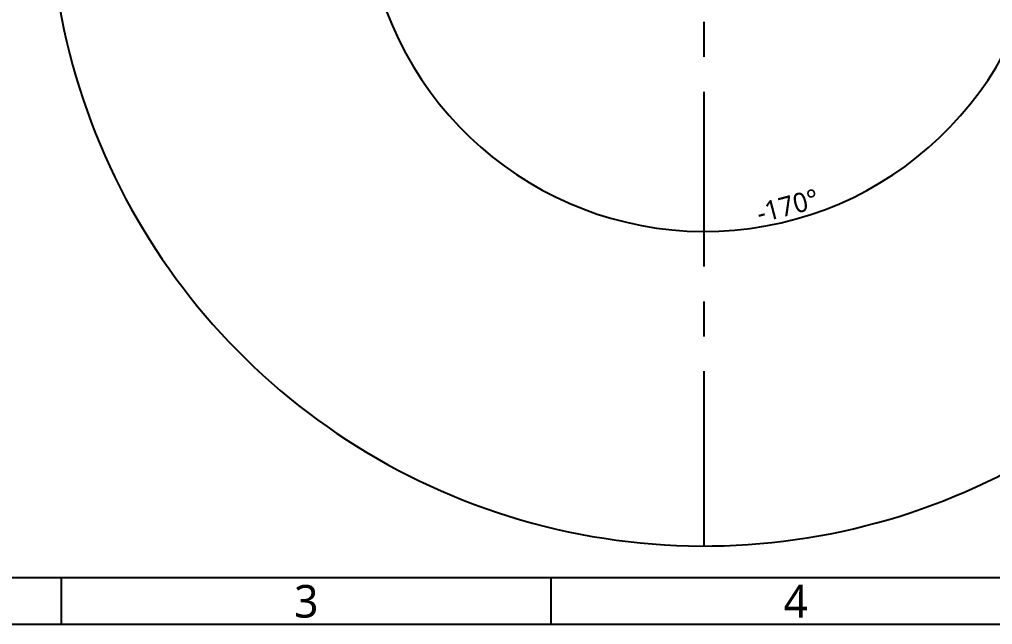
# Model space of a CAD drawing. Header units: millimetres. Extents: x 7426 to 8740, y 124 to 421.
# Drawn here: x 8420.1 to 8524.5, y 123.6 to 188.6 of the extents above; entities that cross this region are included whole.
import ezdxf
from ezdxf.enums import TextEntityAlignment as Align

# ---------------------------------------------------------------- set-up
doc = ezdxf.new("R2010")
doc.units = ezdxf.units.MM
doc.linetypes.add('CENTER', pattern=[0.6, 0.375, -0.075, 0.075, -0.075])
for name, color, linetype in [('中心线', 7, 'Continuous'), ('尺寸标注', 7, 'Continuous'), ('模板', 7, 'Continuous'), ('运动范围', 7, 'Continuous')]:
    doc.layers.add(name, color=color, linetype=linetype)
doc.styles.add('微软雅黑', font='msyh.ttc')
doc.dimstyles.new('尺寸标注_1_30比例', dxfattribs={"dimtxt": 2.1, "dimasz": 1.7, "dimexe": 0.5, "dimexo": 0.4, "dimgap": 0.5, "dimtad": 1, "dimdec": 1, "dimlfac": 30, "dimdsep": 46, "dimtxsty": '微软雅黑', "dimcen": 0.09, "dimadec": 0, "dimazin": 0, "dimtp": 0.01, "dimtm": 0.01, "dimtfac": 1, "dimtdec": 1, "dimtofl": 0, "dimtmove": 0, "dimatfit": 3, "dimfxl": 1, "dimtolj": 1, "dimarcsym": 0})

# ---------------------------------------------------------------- blocks, each defined once
blk = doc.blocks.new('*D1033')
at = {"layer": 'Defpoints', "color": 0}
for p in [(8493.64, 202.29), (8493.64, 202.29), (8563.87, 202.29), (8424.47, 190.1), (8479.19, 168.81)]:
    blk.add_point(p, dxfattribs=at)
at = {"layer": '尺寸标注', "color": 0, "lineweight": -2}
blk.add_arc((8493.64, 202.29), 36.47, 192.6709, 357.3291, dxfattribs=at)
at = {"layer": '尺寸标注', "color": 0}
for points in [[(8530.35, 200.59), (8529.79, 200.6), (8530.11, 202.29)], [(8458.33, 194.35), (8457.78, 194.24), (8457.72, 195.96)]]:
    blk.add_solid(points, dxfattribs=at)
at = {"layer": '尺寸标注', "color": 0, "insert": (8502.51, 168.56), "char_height": 2.1, "attachment_point": 5, "rotation": 14.7379, "style": '微软雅黑'}
blk.add_mtext('\\A1;-\\A1;170%%d', dxfattribs=at)
blk = doc.blocks.new('图纸')
at = {"color": 2}
for p, q in [((6787.66, 123.62), (6787.66, 147.62)), ((7039.66, 123.62), (7039.66, 147.62))]:
    blk.add_line(p, q, dxfattribs=at)
for points in [[(6283.66, 123.62), (6283.66, 1549.22), (8299.66, 1549.22), (8299.66, 123.62)], [(6403.66, 147.62), (6403.66, 1525.22), (8275.66, 1525.22), (8275.66, 147.62)]]:
    blk.add_lwpolyline(points, close=True, dxfattribs=at)
at = {"color": 2, "style": '微软雅黑'}
for s, p in [('3', (6913.66, 135.62)), ('4', (7165.66, 135.62))]:
    blk.add_text(s, height=16.8, dxfattribs=at).set_placement(p, align=Align.MIDDLE_CENTER)
blk.add_attdef('整机外形图', text='', height=19.2, dxfattribs=at).set_placement((7893.3, 256.65), align=Align.MIDDLE)
at = {"color": 7, "style": '微软雅黑'}
for tag, height, p in [('编号', 19.2, (8134.84, 252.67)), ('比例', 12, (7939.66, 171.62))]:
    blk.add_attdef(tag, text='', height=height, dxfattribs=at).set_placement(p, align=Align.MIDDLE)
at = {"style": '微软雅黑'}
for tag, p in [('当前页', (8047.3, 207.62)), ('总页数', (8192.77, 207.62))]:
    blk.add_attdef(tag, text='', height=12, dxfattribs=at).set_placement(p, align=Align.MIDDLE)

msp = doc.modelspace()

# ---------------------------------------------------------------- linework, layer by layer
at = {"layer": '中心线', "linetype": 'CENTER', "ltscale": 50}
msp.add_line((8493.5579, 132.0562), (8493.5579, 202.2895), dxfattribs=at)
at = {"layer": '运动范围'}
msp.add_arc((8493.5579, 202.2895), 70.2333, 190, 30.822489, dxfattribs=at)

# ---------------------------------------------------------------- block references
at = {"layer": '模板', "xscale": 0.208333, "yscale": 0.208333, "zscale": 0.208333}
msp.add_blockref('图纸', (7010.5467, 97.868), dxfattribs=at)

# ---------------------------------------------------------------- dimensions: what is measured, and where the dimension line sits
at = {"layer": '尺寸标注'}
dim = msp.add_angular_dim_2l(base=(8479.1924, 168.8062), line1=((8493.6379, 202.2945), (8563.8712, 202.2945)), line2=((8493.6379, 202.2945), (8424.4716, 190.0986)), text='\\A1;-<>', dimstyle='尺寸标注_1_30比例', dxfattribs=at)
dim.commit()
dim.dimension.update_dxf_attribs({"geometry": '*D1033', "text_midpoint": (8502.916, 167.0234), "dimtype": 162})

doc.saveas('drawing.dxf')
